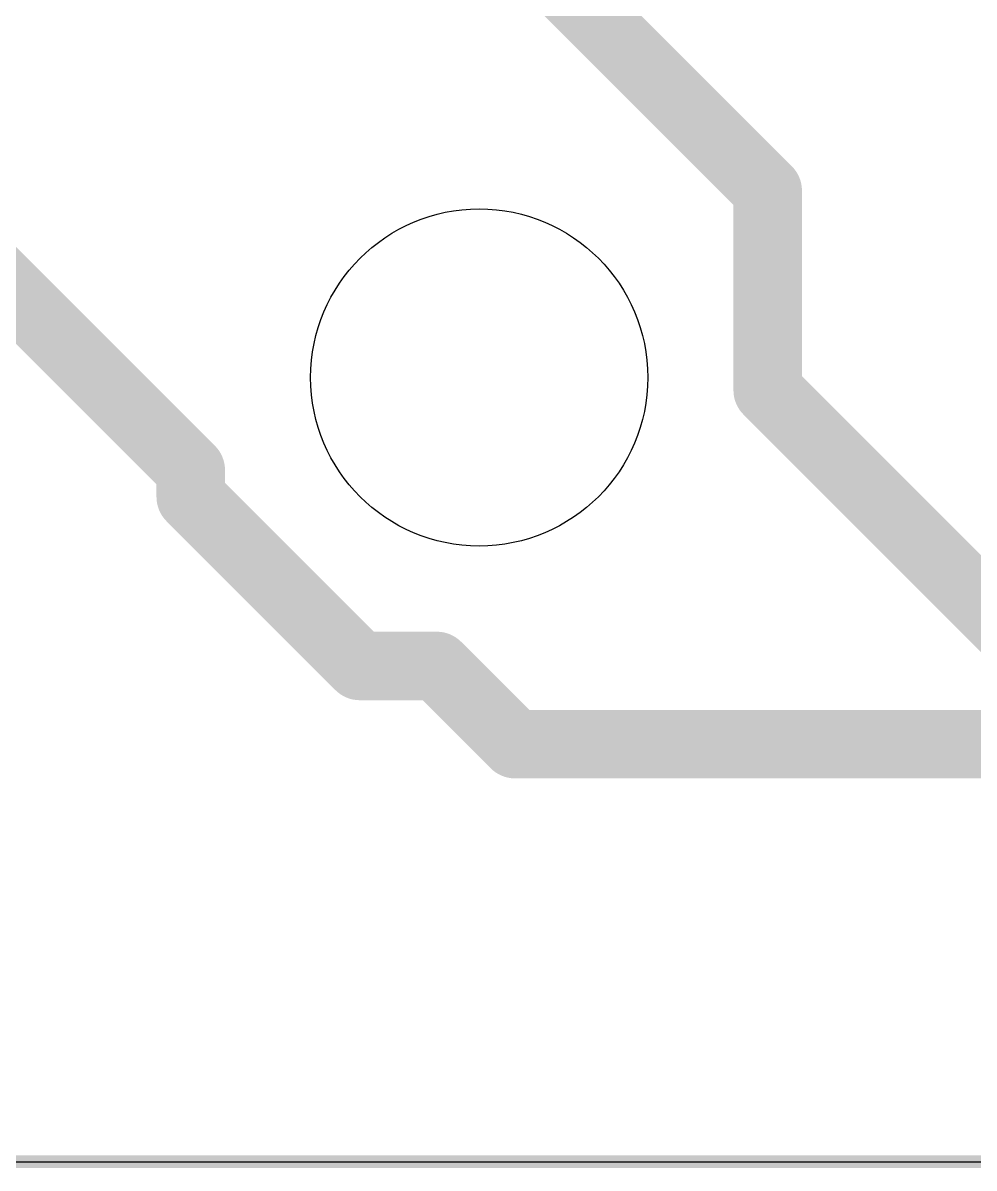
# Model space of a CAD drawing. Extents: x -0.1 to 41.6, y -0.1 to 60.7.
# Drawn here: x 11.21 to 22.49, y -0.08 to 13.51 of the extents above; entities that cross this region are included whole.
import ezdxf

# ---------------------------------------------------------------- set-up
doc = ezdxf.new("R2010")
doc.units = 0
for name, color, linetype in [('1', 12, 'CONTINUOUS'), ('16', 132, 'CONTINUOUS'), ('20', 31, 'CONTINUOUS')]:
    doc.layers.add(name, color=color, linetype=linetype)

msp = doc.modelspace()

# ---------------------------------------------------------------- linework, layer by layer
at = {"layer": '1'}
for points, const_width in [([(20.0444, 11.5198), (10.1584, 21.4058)], 0.8128), ([(20.0444, 9.1506), (20.0444, 11.5198)], 0.8128), ([(10.1584, 11.2458), (13.1996, 8.2046)], 0.8128), ([(24.242, 4.953), (20.0444, 9.1506)], 0.8128), ([(13.1996, 8.2046), (13.1996, 7.8854)], 0.8128), ([(13.1996, 7.8854), (15.2044, 5.8806)], 0.8128), ([(15.2044, 5.8806), (16.1194, 5.8806)], 0.8128), ([(16.1194, 5.8806), (17.047, 4.953)], 0.8128), ([(17.047, 4.953), (24.242, 4.953)], 0.8128), ([(36.72, 0), (0, 0)], 0.1524)]:
    msp.add_lwpolyline(points, dxfattribs=dict(at, const_width=const_width))
at = {"layer": '1', "const_width": 0.4064}
for points in [[(20.2476, 11.5198, 1), (19.8412, 11.5198)], [(19.9007, 11.3761, 1), (20.1881, 11.6634)], [(20.1881, 9.2943, 1), (19.9007, 9.0069)], [(19.8412, 9.1506, 1), (20.2476, 9.1506)], [(13.4028, 8.2046, 1), (12.9964, 8.2046)], [(13.0559, 8.0609, 1), (13.3433, 8.3482)], [(13.3433, 8.0291, 1), (13.0559, 7.7417)], [(12.9964, 7.8854, 1), (13.4028, 7.8854)], [(15.2044, 6.0838, 1), (15.2044, 5.6774)], [(16.2631, 6.0243, 1), (15.9757, 5.7369)], [(16.1194, 5.6774, 1), (16.1194, 6.0838)], [(15.0607, 5.7369, 1), (15.3481, 6.0243)], [(17.047, 5.1562, 1), (17.047, 4.7498)], [(16.9033, 4.8093, 1), (17.1907, 5.0967)]]:
    msp.add_lwpolyline(points, format="xyb", dxfattribs=at)
at = {"layer": '16', "const_width": 0.1524}
msp.add_lwpolyline([(36.72, 0), (0, 0)], dxfattribs=at)
at = {"layer": '20'}
msp.add_line((0, 0), (36.7, 0), dxfattribs=at)
msp.add_circle((16.622, 9.303), 2, dxfattribs=at)

doc.saveas('drawing.dxf')
